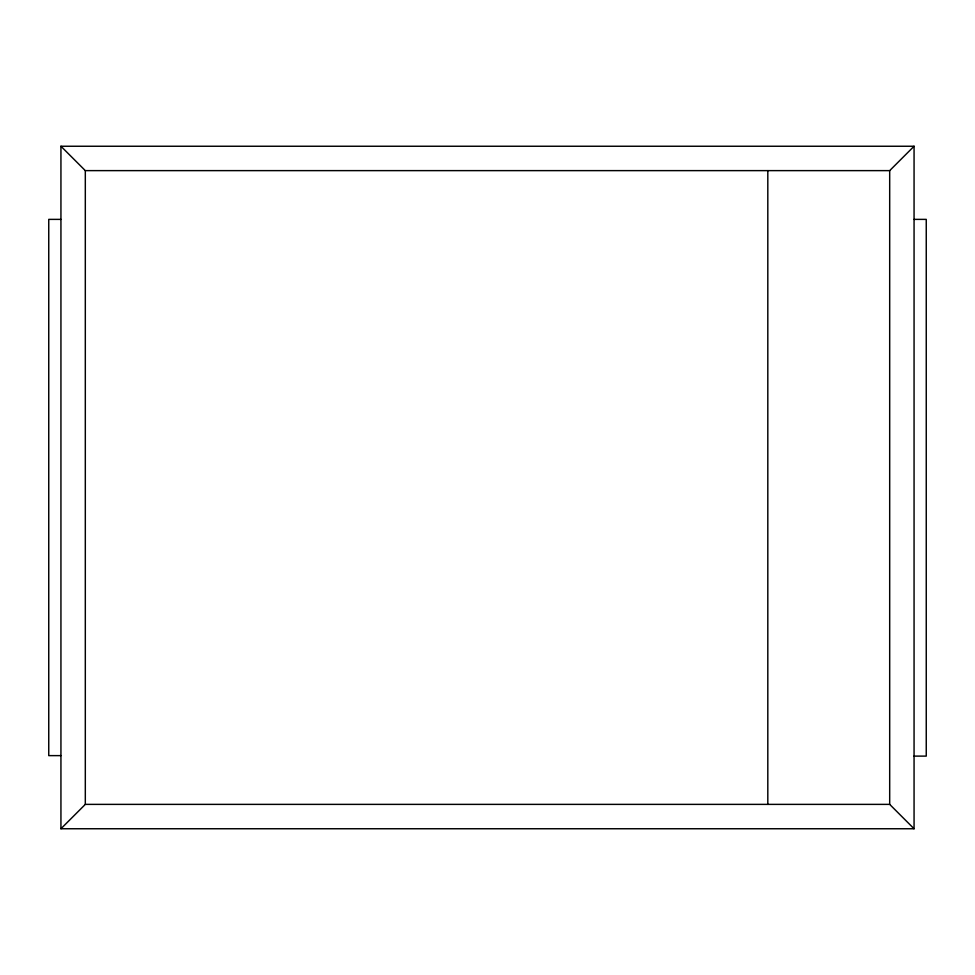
<?xml version="1.0" encoding="UTF-8"?>
<svg xmlns="http://www.w3.org/2000/svg" width="975" height="975" viewBox="0 0 975 975"><rect width="100%" height="100%" fill="white"/><g stroke="black" fill="none" stroke-linecap="round" stroke-linejoin="round"><path stroke-width="1.46" d="M60.938 828.75L85.312 804.375L889.688 804.375L914.062 828.75L914.062 146.25L60.938 146.25L60.938 828.75L914.062 828.75M60.938 146.25L85.312 170.625L889.688 170.625L914.062 146.25M60.938 219.375L48.75 219.375L48.75 755.625L60.938 755.625M914.062 219.375L926.25 219.375L926.25 756.112L914.062 756.112M889.688 170.625L889.688 804.375M767.812 170.625L767.812 804.375M85.312 170.625L85.312 804.375"/></g></svg>
